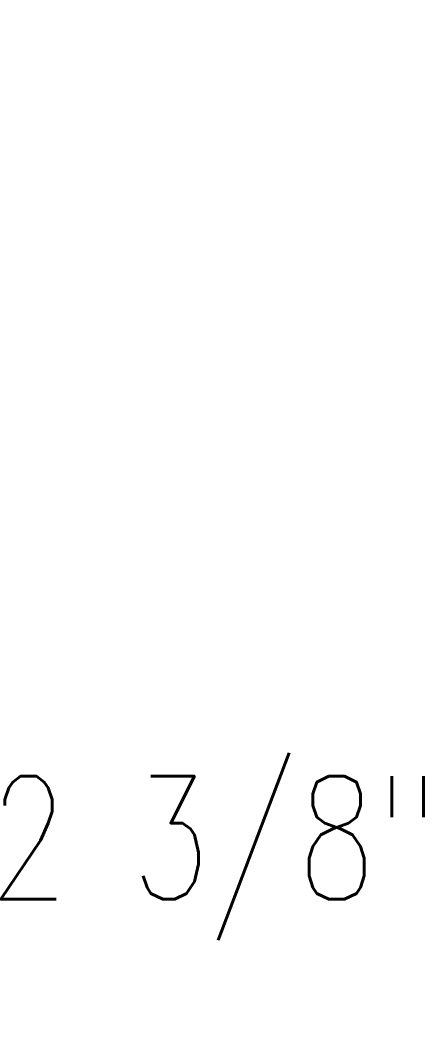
# Model space of a CAD drawing. Header units: millimetres. Extents: x 17700 to 32328, y 19251 to 29476.
# Drawn here: x 18174.45 to 18189.37, y 19481.76 to 19519.54 of the extents above; entities that cross this region are included whole.
import ezdxf

# ---------------------------------------------------------------- set-up
doc = ezdxf.new("R2010")
doc.units = ezdxf.units.MM
doc.header["$LTSCALE"] = 5
doc.layers.add('SPRAYFRONT-COILFRONT', color=3, linetype='Continuous')
doc.styles.add('SUBMITTAL', font='romans.shx', dxfattribs={"width": 0.75})
doc.dimstyles.new('SUBMITTAL', dxfattribs={"dimtxt": 0.09375, "dimasz": 0.09375, "dimexe": 0.03125, "dimexo": 0.0625, "dimgap": 0.0625, "dimtad": 0, "dimdec": 4, "dimzin": 4, "dimdsep": 46, "dimlunit": 4, "dimtxsty": 'SUBMITTAL', "dimcen": 0.09375, "dimclre": 6, "dimadec": 0, "dimazin": 0, "dimtfac": 1, "dimtdec": 0, "dimtofl": 0, "dimtmove": 0, "dimatfit": 3, "dimfxl": 0, "dimfrac": 2, "dimtolj": 1, "dimtzin": 4, "dimarcsym": 0})

# ---------------------------------------------------------------- blocks, each defined once
blk = doc.blocks.new('*D71')
at = {"layer": 'SPRAYFRONT-COILFRONT', "color": 6, "lineweight": -2}
for p, q in [((18161.387, 19516.944), (18161.387, 19485.943)), ((18159.068, 19510.158), (18159.068, 19485.943))]:
    blk.add_line(p, q, dxfattribs=at)
at = {"layer": 'SPRAYFRONT-COILFRONT', "color": 3, "lineweight": -2}
for p, q in [((18154.518, 19488.543), (18149.968, 19488.543)), ((18165.937, 19488.543), (18170.487, 19488.543))]:
    blk.add_line(p, q, dxfattribs=at)
at = {"layer": 'SPRAYFRONT-COILFRONT', "color": 3}
for points in [[(18154.518, 19489.301), (18154.518, 19487.785), (18159.068, 19488.543)], [(18165.937, 19489.301), (18165.937, 19487.785), (18161.387, 19488.543)]]:
    blk.add_solid(points, dxfattribs=at)
at = {"layer": 'SPRAYFRONT-COILFRONT', "color": 3, "insert": (18181.618, 19488.543), "char_height": 4.55, "attachment_point": 5, "style": 'SUBMITTAL'}
blk.add_mtext('\\A1;2 3/8"', dxfattribs=at)

msp = doc.modelspace()

# ---------------------------------------------------------------- dimensions: what is measured, and where the dimension line sits
at = {"layer": 'SPRAYFRONT-COILFRONT', "color": 3}
dim = msp.add_linear_dim(base=(18159.0684, 19488.5429), p1=(18161.3867, 19519.5437), p2=(18159.0684, 19512.7577), dimstyle='SUBMITTAL', override={"dimscale": 65, "dimtxt": 0.07, "dimasz": 0.07, "dimexe": 0.04, "dimexo": 0.04, "dimgap": 0.03125, "dimdec": 3, "dimzin": 3, "dimclrd": 3, "dimclrt": 3, "dimtdec": 3, "dimtix": 1}, dxfattribs=at)
dim.commit()
dim.dimension.update_dxf_attribs({"geometry": '*D71', "text_midpoint": (18181.6179, 19488.5429), "dimtype": 160})

doc.saveas('drawing.dxf')
